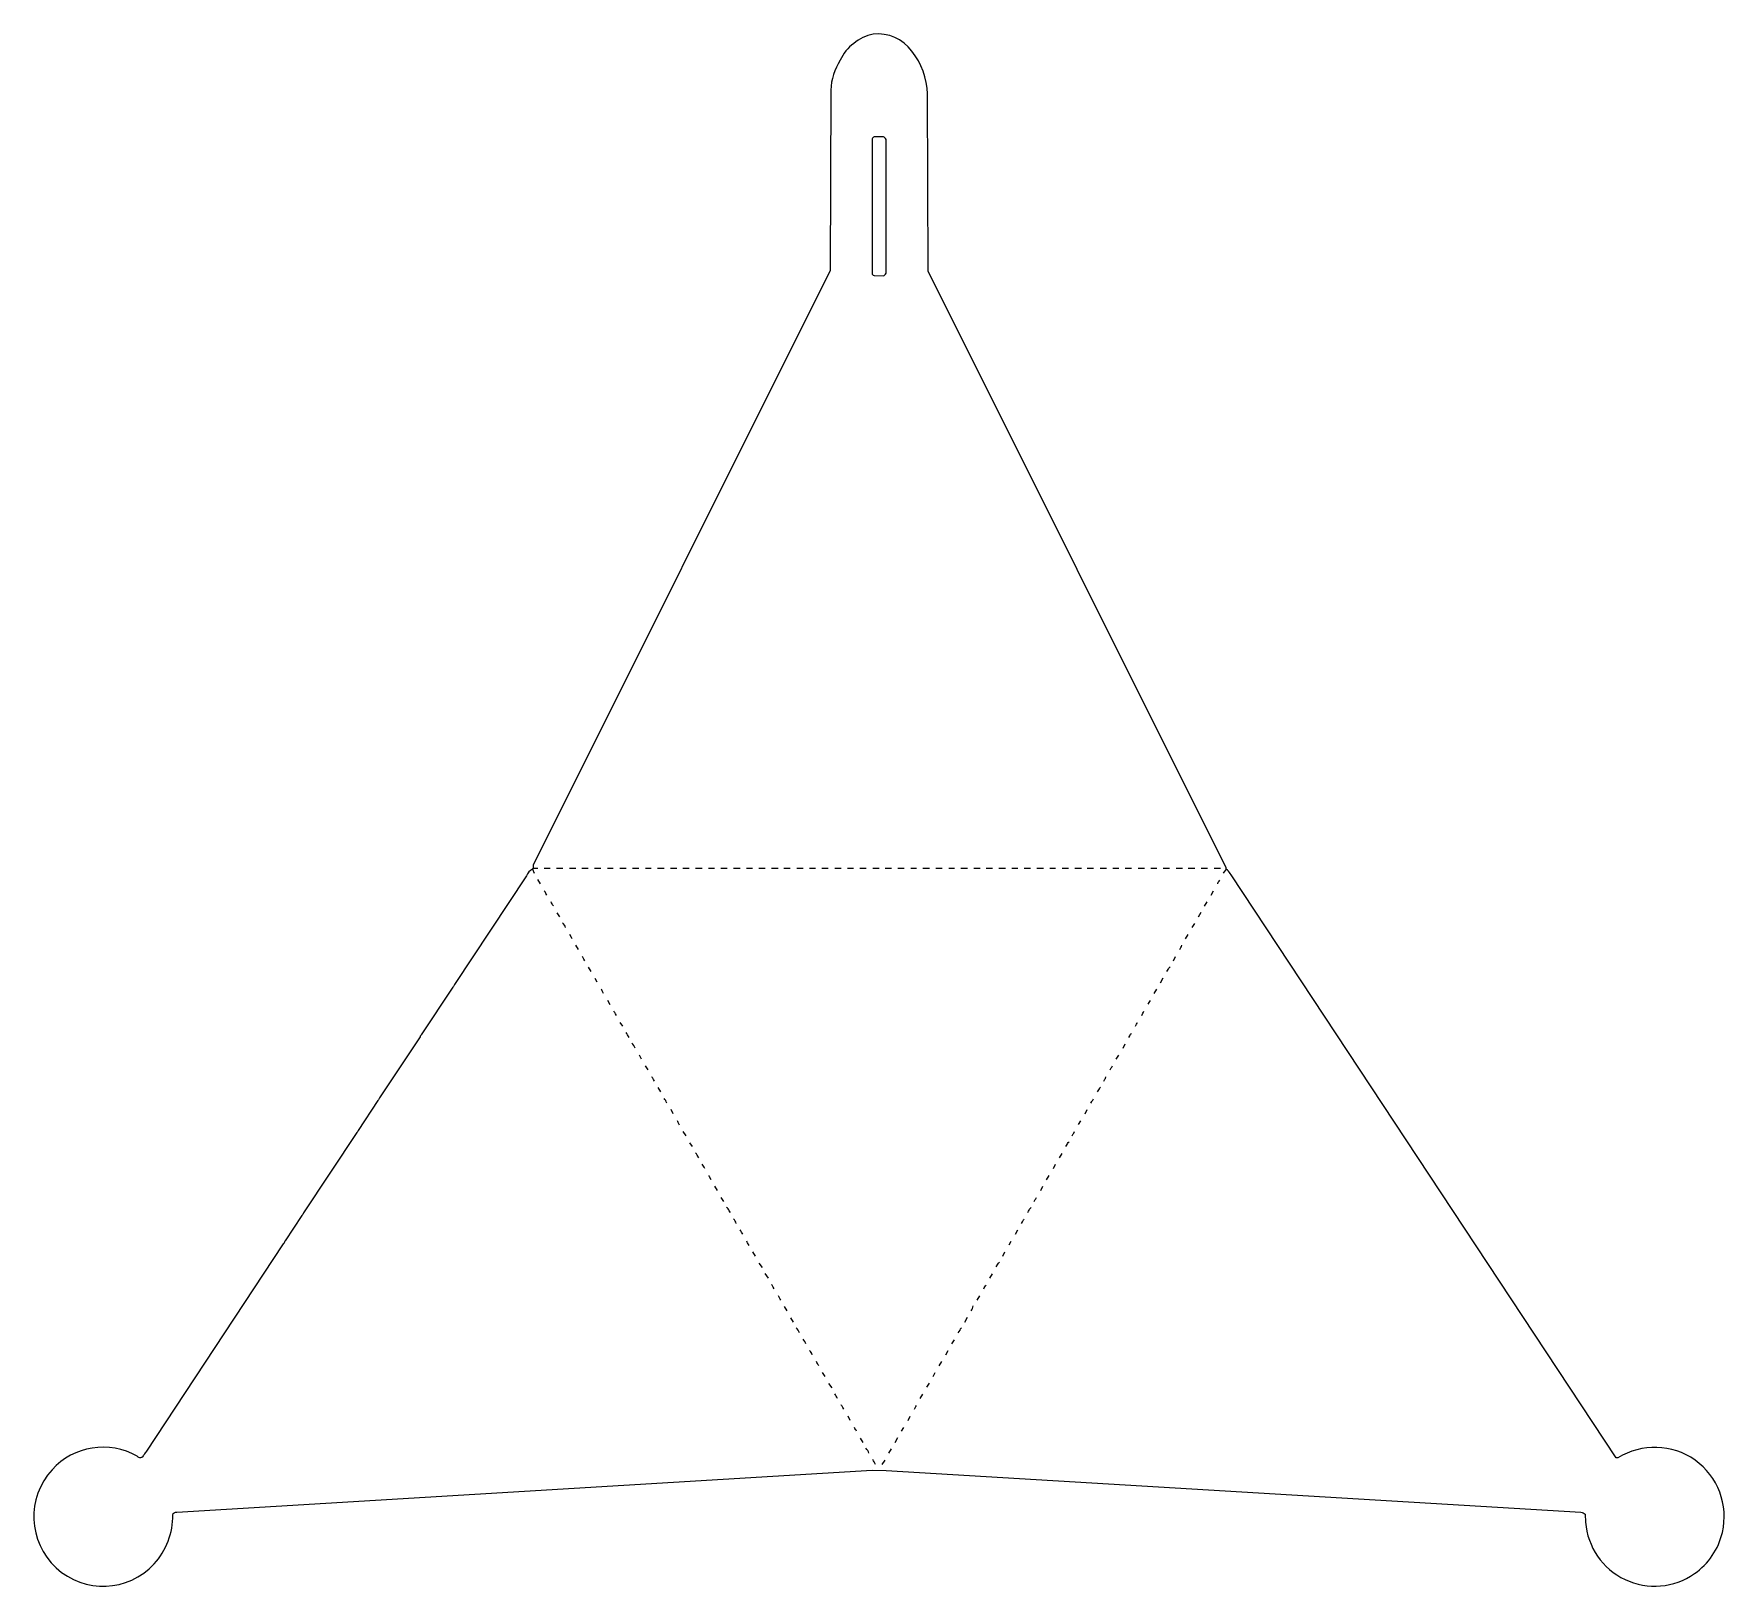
# Model space of a CAD drawing. Extents: x 364 to 3524, y 336 to 3237.
import ezdxf

# ---------------------------------------------------------------- set-up
doc = ezdxf.new("R2010")
doc.units = 0
doc.layers.get('0').update_dxf_attribs({"linetype": 'CONTINUOUS'})

msp = doc.modelspace()

# ---------------------------------------------------------------- linework, layer by layer
at = {"color": 7, "linetype": 'CONTINUOUS'}
for points in [[(1296, 1676, 0.17419), (1284.8, 1664.1), (1150, 1461, -0.129316), (1147.2, 1455.9), (1088.2, 1366.9, -0.118981), (1086, 1364), (1085.8, 1363.1), (1010, 1249, -0.129316), (1007.2, 1243.9), (970.2, 1187.9, -0.118981), (968, 1185), (967.8, 1184.1), (868, 1034, -0.162817), (865, 1029), (834, 982), (833, 981, -0.129316), (830.2, 975.9), (573.2, 586.9, -0.118981), (571, 584, -0.150174), (568, 580), (567, 578, -0.464784), (557.1, 579.2, 0.351618), (398, 554, 0.997643), (589, 378, 0.19083), (623.472376, 469.975138, -0.3724), (631.027586, 474.531034), (1931, 553), (1957.027586, 552.468966), (3255.972414, 474.531034, -0.172912), (3264, 471), (3264.466926, 456.029183, 0.579807), (3468.1, 359.8, 0.185035), (3520.352941, 436.911765, 0.669304), (3325, 576), (3322, 576), (2601.769231, 1665.846154), (2600.230769, 1668.153846, 0.095636), (2593, 1676), (2592.647059, 1678.911765), (2035.498489, 2794.001501), (2034.501511, 3124.998499, 0.162392), (2005.245902, 3205.204918, 0.262499), (1933, 3237, 0.226875), (1871, 3188, 0.123312), (1853.498516, 3131.998525), (1852.501484, 2795.001475), (1297.42, 1683.94), (1297, 1678), (1296, 1676), (1299, 1669)], [(1952, 2785, 0.140238), (1957, 2790), (1957, 3040, 0.160584), (1952, 3045), (1935, 3045, 0.166667), (1931, 3041), (1931, 2788, 0.234859), (1935.026154, 2785.470769), (1952, 2785)], [(2588, 1669), (2591, 1673, 0.184026), (2593, 1676)], [(2577, 1649, -0.129316), (2579.8, 1654.1), (2581, 1656)], [(1323, 1628), (1321.2, 1631.1, 0.085479), (1318, 1636)], [(1335, 1608, -0.112445), (1331, 1615)], [(1358, 1567, 0.133455), (1352, 1576)], [(1370, 1546, 0.082763), (1368.8, 1548.9), (1366, 1554)], [(2506, 1526), (2508, 1530, 0.120666), (2510, 1534)], [(1394, 1505), (1392.2, 1508.1, 0.085479), (1389, 1513)], [(2482, 1485), (2483.2, 1486.9, -0.104231), (2488, 1494)], [(1429, 1444), (1426.230769, 1449.153846, -0.092595), (1425, 1452)], [(2447, 1424), (2449, 1427, -0.120666), (2451, 1431)], [(1453, 1403), (1451.2, 1406.1, 0.085479), (1448, 1411)], [(2435, 1403), (2437, 1407, 0.145376), (2439, 1411)], [(1477, 1362), (1473.8, 1366.9, 0.095372), (1471, 1371)], [(2411, 1362), (2412.8, 1365.1, -0.089283), (2416, 1370)], [(2423, 1383), (2425.2, 1386.9, 0.103766), (2427, 1390)], [(1488, 1342, 0.093322), (1482, 1351)], [(1500, 1321), (1497.230769, 1326.153846, -0.092595), (1496, 1329)], [(2376, 1301, -0.129316), (2378.8, 1306.1), (2380, 1309)], [(1524, 1280), (1522.2, 1283.1, 0.085479), (1519, 1288)], [(2352, 1260), (2356, 1266, -0.212214), (2358, 1269)], [(2364, 1280, -0.162817), (2367, 1285), (2368, 1288)], [(1547, 1239, 0.115394), (1542, 1248)], [(2340, 1239), (2341.8, 1242.1, -0.089283), (2345, 1247)], [(1571, 1198), (1568.230769, 1203.153846, -0.092595), (1567, 1206)], [(2305, 1178, -0.129316), (2307.8, 1183.1), (2309, 1186)], [(1607, 1137), (1603.8, 1141.9, 0.095372), (1601, 1146)], [(2293, 1158), (2294.2, 1159.9, -0.071864), (2299, 1167)], [(1618, 1117, 0.069701), (1613, 1125)], [(1630, 1096), (1627.230769, 1101.153846, -0.092595), (1626, 1104)], [(1666, 1035), (1663.8, 1037.9, 0.120268), (1659, 1044)], [(2222, 1035), (2223.2, 1036.9, -0.071864), (2228, 1044)], [(2234, 1055, -0.129316), (2236.8, 1060.1), (2238, 1063)], [(1677, 1014, 0.093395), (1672, 1023)], [(2210, 1014), (2211.8, 1017.1, -0.089283), (2215, 1022)], [(1689, 994, 0.069701), (1684, 1002)], [(1701, 973), (1698.230769, 978.153846, -0.092595), (1697, 981)], [(2163, 933), (2166.2, 937.9, -0.113019), (2169, 942)], [(1748, 892), (1746.2, 895.1, 0.085479), (1743, 900)], [(2140, 892, -0.147619), (2144, 899)], [(1760, 871, -0.067868), (1758.2, 874.1), (1756, 879)], [(2116, 851, 0.099319), (2120, 860)], [(1795, 810, 0.159058), (1789, 819)], [(1807, 789, 0.093395), (1802, 798)], [(2092, 810), (2095.2, 814.9, -0.113019), (2098, 819)], [(1819, 769, 0.069701), (1814, 777)], [(1831, 749, -0.112445), (1827, 756)], [(1866, 687, 0.070776), (1861, 696)], [(1878, 667), (1876.2, 670.1, 0.085479), (1873, 675)], [(2010, 667, -0.129316), (2012.8, 672.1), (2014, 674)], [(1902, 626, -0.084471), (1898, 633)], [(1925, 585, 0.133455), (1919, 594)], [(1937, 564, 0.070776), (1932, 573)]]:
    msp.add_lwpolyline(points, format="xyb", dxfattribs=at)
for points in [[(1297, 1678), (1306, 1678)], [(1318, 1678), (1329, 1678)], [(1341, 1678), (1353, 1678)], [(1365, 1678), (1377, 1678)], [(1388, 1678), (1400, 1678)], [(1412, 1678), (1424, 1678)], [(1436, 1678), (1447, 1678)], [(1459, 1678), (1471, 1678)], [(1483, 1678), (1495, 1678)], [(1507, 1678), (1518, 1678)], [(1530, 1678), (1542, 1678)], [(1554, 1678), (1566, 1678)], [(1577, 1678), (1589, 1678)], [(1601, 1678), (1613, 1678)], [(1625, 1678), (1636, 1678)], [(1648, 1678), (1660, 1678)], [(1672, 1678), (1684, 1678)], [(1696, 1678), (1707, 1678)], [(1719, 1678), (1731, 1678)], [(1743, 1678), (1755, 1678)], [(1766, 1678), (1778, 1678)], [(1790, 1678), (1802, 1678)], [(1814, 1678), (1825, 1678)], [(1837, 1678), (1849, 1678)], [(1861, 1678), (1873, 1678)], [(1885, 1678), (1896, 1678)], [(1908, 1678), (1920, 1678)], [(1932, 1678), (1944, 1678)], [(1955, 1678), (1967, 1678)], [(1979, 1678), (1991, 1678)], [(2003, 1678), (2014, 1678)], [(2026, 1678), (2038, 1678)], [(2050, 1678), (2062, 1678)], [(2074, 1678), (2085, 1678)], [(2097, 1678), (2109, 1678)], [(2121, 1678), (2133, 1678)], [(2144, 1678), (2156, 1678)], [(2168, 1678), (2180, 1678)], [(2192, 1678), (2203, 1678)], [(2215, 1678), (2227, 1678)], [(2239, 1678), (2251, 1678)], [(2263, 1678), (2274, 1678)], [(2286, 1678), (2298, 1678)], [(2310, 1678), (2322, 1678)], [(2333, 1678), (2345, 1678)], [(2357, 1678), (2369, 1678)], [(2381, 1678), (2392, 1678)], [(2404, 1678), (2416, 1678)], [(2428, 1678), (2440, 1678)], [(2452, 1678), (2463, 1678)], [(2475, 1678), (2487, 1678)], [(2499, 1678), (2511, 1678)], [(2522, 1678), (2534, 1678)], [(2546, 1678), (2558, 1678)], [(2570, 1678), (2582, 1678)], [(1311, 1649), (1306, 1657)], [(2552, 1607), (2557, 1615)], [(2565, 1628), (2569, 1636)], [(1347, 1587), (1342, 1595)], [(2541, 1587), (2546, 1596)], [(2517, 1546), (2522, 1554)], [(2529, 1567), (2534, 1575)], [(1382, 1526), (1377, 1534)], [(1406, 1485), (1401, 1493)], [(2494, 1505), (2498, 1513)], [(1417, 1465), (1413, 1472)], [(2470, 1464), (2475, 1473)], [(1441, 1423), (1437, 1431)], [(2458, 1444), (2463, 1452)], [(1465, 1383), (1460, 1390)], [(2387, 1321), (2392, 1329)], [(2400, 1342), (2404, 1350)], [(1512, 1301), (1507, 1309)], [(1536, 1260), (1531, 1268)], [(1559, 1219), (1555, 1227)], [(2317, 1199), (2321, 1206)], [(2329, 1219), (2333, 1227)], [(1583, 1178), (1578, 1186)], [(1595, 1158), (1590, 1165)], [(2281, 1137), (2286, 1145)], [(2270, 1117), (2274, 1125)], [(1642, 1076), (1637, 1084)], [(2246, 1076), (2250, 1084)], [(2257, 1096), (2262, 1104)], [(1654, 1055), (1649, 1063)], [(2187, 974), (2191, 981)], [(2199, 994), (2203, 1002)], [(1713, 953), (1708, 961)], [(2175, 953), (2179, 961)], [(1726, 932), (1720, 940)], [(1737, 912), (1731, 921)], [(2151, 912), (2156, 920)], [(1772, 851), (1767, 859)], [(2127, 871), (2132, 879)], [(1784, 830), (1779, 838)], [(2104, 830), (2109, 839)], [(2080, 789), (2085, 797)], [(2069, 769), (2073, 777)], [(1843, 728), (1838, 736)], [(2045, 728), (2049, 736)], [(2056, 748), (2061, 756)], [(1856, 707), (1850, 715)], [(2033, 708), (2038, 716)], [(2021, 687), (2026, 695)], [(1890, 646), (1886, 654)], [(1986, 626), (1990, 633)], [(1998, 646), (2002, 654)], [(1914, 605), (1909, 613)], [(1974, 605), (1979, 614)], [(1950, 564), (1955, 572)], [(1962, 585), (1967, 593)]]:
    msp.add_lwpolyline(points, dxfattribs=at)

doc.saveas('drawing.dxf')
